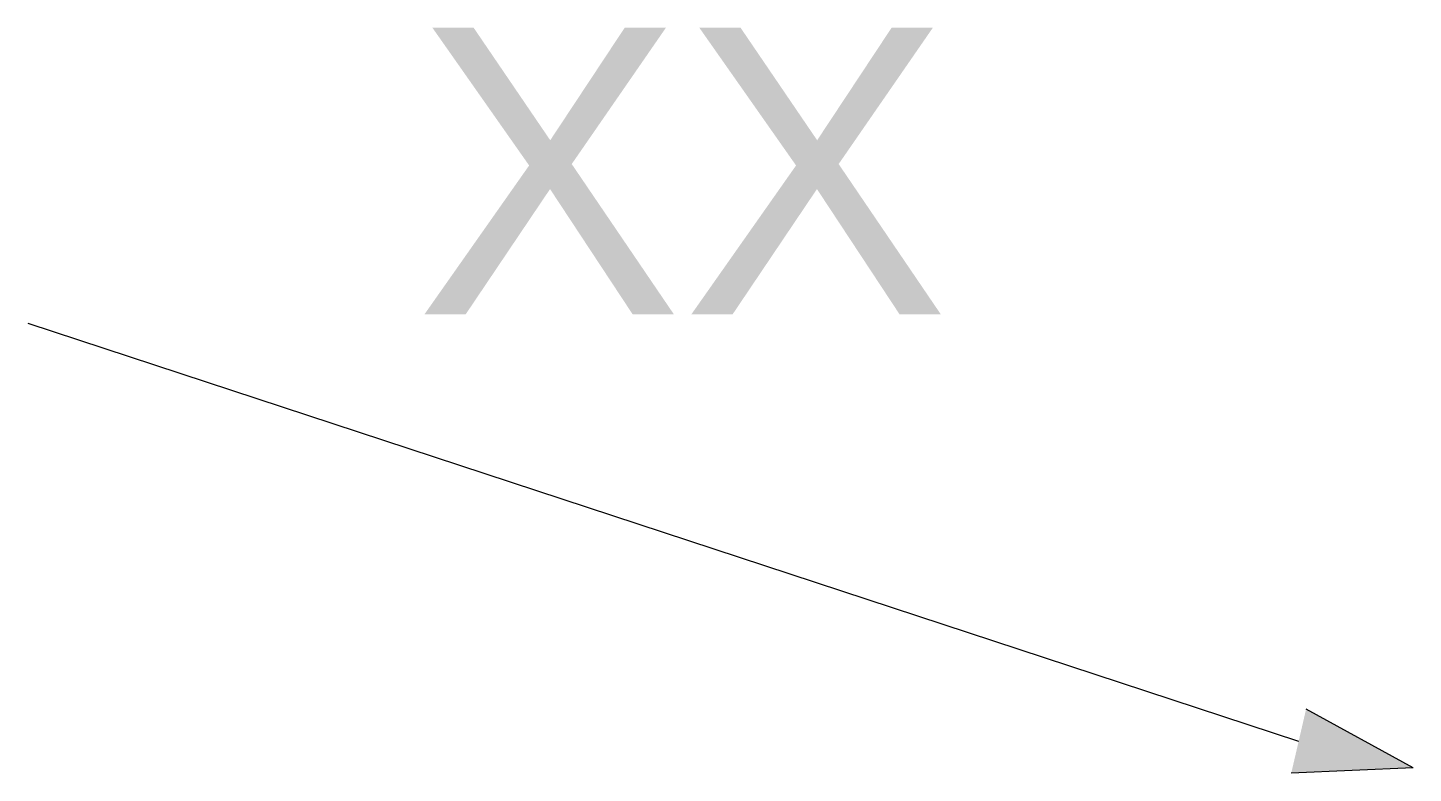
# Model space of a CAD drawing. Header units: metres. Extents: x -3.94 to 3.32, y -1.98 to 1.92.
import ezdxf
from ezdxf.enums import TextEntityAlignment as Align

# ---------------------------------------------------------------- set-up
doc = ezdxf.new("R2010")
doc.units = ezdxf.units.M
doc.styles.add('arial', font='ARIAL.TTF')

msp = doc.modelspace()

# ---------------------------------------------------------------- hatches: boundary and pattern name
h = msp.add_hatch(color=256)
h.paths.add_polyline_path([(3.3188, -1.9565), (2.7573, -1.6501), (2.7185, -1.8175)])
h.paths.add_polyline_path([(3.3188, -1.9565), (2.7185, -1.8175), (2.6797, -1.9848)])

# ---------------------------------------------------------------- linework, layer by layer
for p, q in [((-3.9357, 0.3707), (2.7185, -1.8175)), ((3.3188, -1.9565), (2.7573, -1.6501)), ((3.3188, -1.9565), (2.6797, -1.9848))]:
    msp.add_line(p, q)

# ---------------------------------------------------------------- texts
at = {"style": 'arial'}
msp.add_attdef('XX', text='', height=1.5, dxfattribs=at).set_placement((-0.5083, 1.1662), align=Align.MIDDLE_CENTER)

doc.saveas('drawing.dxf')
